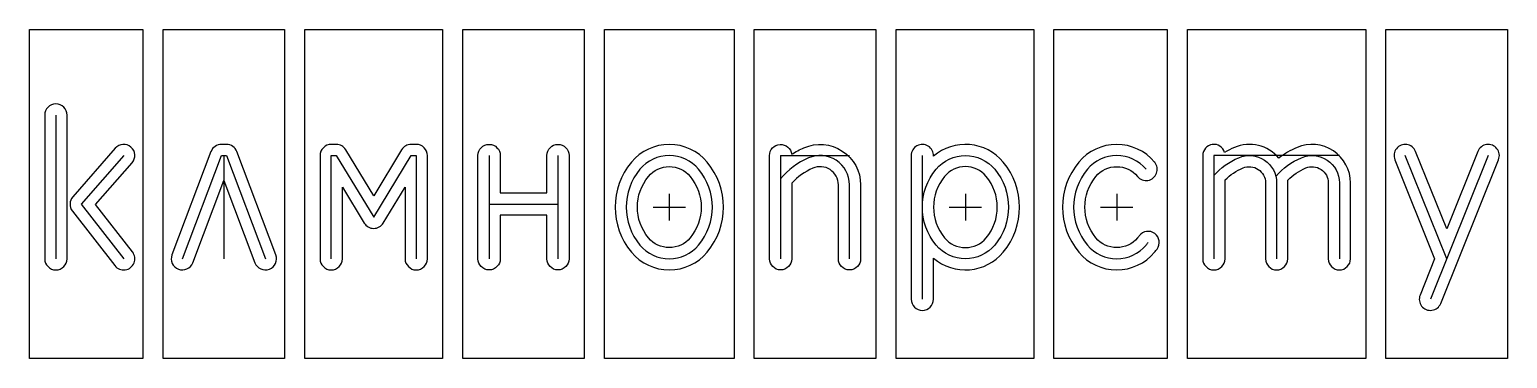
# Model space of a CAD drawing. Header units: millimetres. Extents: x 0 to 146, y 0 to 32.
import ezdxf

# ---------------------------------------------------------------- set-up
doc = ezdxf.new("R2010")
doc.units = ezdxf.units.MM

msp = doc.modelspace()

# ---------------------------------------------------------------- linework, layer by layer
for p, q in [((2.6, 24.05), (2.6, 9.85)), ((19.2, 20.05), (19.2, 9.85)), ((45.4, 20.05), (45.4, 9.85)), ((52.2, 20.05), (52.2, 9.85)), ((74.2, 20.05), (74.2, 9.85)), ((74.2, 20.05), (81, 20.05)), ((88.2, 5.85), (88.2, 20.05)), ((140, 9.85), (135.9, 20.05)), ((144.1, 20.05), (138.39, 5.85)), ((63.2, 16.28), (63.2, 13.62)), ((92.45, 16.28), (92.45, 13.62)), ((107.4, 16.28), (107.4, 13.62)), ((45.4, 15.25), (52.2, 15.25)), ((61.6, 14.95), (64.8, 14.95)), ((90.85, 14.95), (94.05, 14.95)), ((105.8, 14.95), (109, 14.95))]:
    msp.add_line(p, q)
for points in [[(0, 32.5), (11.2, 32.5), (11.2, 0), (0, 0)], [(13.2, 32.5), (25.2, 32.5), (25.2, 0), (13.2, 0)], [(27.2, 32.5), (40.8, 32.5), (40.8, 0), (27.2, 0)], [(42.8, 32.5), (54.8, 32.5), (54.8, 0), (42.8, 0)], [(56.8, 32.5), (69.6, 32.5), (69.6, 0), (56.8, 0)], [(71.6, 32.5), (83.6, 32.5), (83.6, 0), (71.6, 0)], [(85.6, 32.5), (99.2, 32.5), (99.2, 0), (85.6, 0)], [(101.2, 32.5), (112.4, 32.5), (112.4, 0), (101.2, 0)], [(114.4, 32.5), (132, 32.5), (132, 0), (114.4, 0)], [(134, 32.5), (146, 32.5), (146, 0), (134, 0)]]:
    msp.add_lwpolyline(points, close=True)
for points in [[(3.7, 24.05, 1), (1.5, 24.05), (1.5, 9.85, 1), (3.7, 9.85)], [(10.13, 19.33, 1), (8.47, 20.77), (4.27, 15.97, 0.359337), (4.23, 14.57), (8.43, 9.17, 1), (10.17, 10.53), (6.53, 15.21)], [(14.07, 10.24, 1), (16.13, 9.46), (19.2, 17.6), (22.27, 9.46, 1), (24.33, 10.24), (20.48, 20.44, 0.312044), (19.45, 21.15), (18.95, 21.15, 0.312044), (17.92, 20.44)], [(28.7, 9.85, 1), (30.9, 9.85), (30.9, 16.94), (33.06, 13.38, 0.56302), (34.94, 13.38), (37.1, 16.94), (37.1, 9.85, 1), (39.3, 9.85), (39.3, 20.05, 0.414214), (38.2, 21.15), (37.7, 21.15, 0.262162), (36.76, 20.62), (34, 16.07), (31.24, 20.62, 0.262162), (30.3, 21.15), (29.8, 21.15, 0.414214), (28.7, 20.05)], [(51.1, 20.05, -1), (53.3, 20.05), (53.3, 9.85, -1), (51.1, 9.85), (51.1, 14.15), (46.5, 14.15), (46.5, 9.85, -1), (44.3, 9.85), (44.3, 20.05, -1), (46.5, 20.05), (46.5, 16.35), (51.1, 16.35)], [(66.94, 19.4, 0.46875), (59.46, 19.4, 0.361702), (59.46, 10.5, 0.46875), (66.94, 10.5, 0.361702)], [(73.1, 20.05, -0.947119), (75.29, 20.17, -0.040328), (76.5, 20.82, -0.540575), (82.1, 17.15), (82.1, 9.85, -1), (79.9, 9.85), (79.9, 17.15, 0.540575), (77.38, 18.8, 0.102112), (75.3, 17.33), (75.3, 9.85, -1), (73.1, 9.85)], [(87.1, 5.85, 1), (89.3, 5.85), (89.3, 9.91, 0.41702), (96.19, 10.5, 0.361702), (96.19, 19.4, 0.417139), (89.3, 19.99, 1.026601), (87.1, 20.05)], [(109.62, 12.12, -0.014116), (109.45, 11.91, -0.468704), (105.35, 11.91, -0.361745), (105.35, 17.99, -0.468704), (109.45, 17.99, -0.00027), (109.45, 17.98, 1), (111.15, 19.39, 0.00027), (111.14, 19.4, 0.468704), (103.66, 19.4, 0.361745), (103.66, 10.5, 0.468704), (111.14, 10.5, 0.014116), (111.38, 10.81, 1)], [(118.06, 20.36, 0.866044), (115.9, 20.05), (115.9, 9.85, 1), (118.1, 9.85), (118.1, 17.64, -0.09452), (119.88, 18.82, -0.537149), (122.1, 17.35), (122.1, 9.85, 1), (124.3, 9.85), (124.3, 17.35, 0.018173), (124.29, 17.63, -0.095144), (126.08, 18.82, -0.537149), (128.3, 17.35), (128.3, 9.85, 1), (130.5, 9.85), (130.5, 17.35, 0.537149), (125.22, 20.85, 0.066452), (123.42, 19.79, 0.330297), (119.02, 20.85, 0.03417)], [(137.37, 6.26, 1), (139.41, 5.44), (145.12, 19.64, 1), (143.08, 20.46), (140, 12.8), (136.92, 20.46, 1), (134.88, 19.64), (138.81, 9.85)], [(60.3, 18.69, 0.361702), (60.3, 11.21, 0.46875), (66.1, 11.21, 0.361702), (66.1, 18.69, 0.46875)], [(89.55, 11.21, -0.361702), (89.55, 18.69, -0.46875), (95.35, 18.69, -0.361702), (95.35, 11.21, -0.46875)], [(65.25, 11.91, -0.46875), (61.15, 11.91, -0.361702), (61.15, 17.99, -0.46875), (65.25, 17.99, -0.361702)], [(90.4, 17.99, 0.361702), (90.4, 11.91, 0.46875), (94.5, 11.91, 0.361702), (94.5, 17.99, 0.46875)]]:
    msp.add_lwpolyline(points, format="xyb", close=True)
for points in [[(9.3, 20.05), (5.1, 15.25), (9.3, 9.85)], [(15.1, 9.85), (18.95, 20.05), (19.45, 20.05), (23.3, 9.85)], [(29.8, 9.85), (29.8, 20.05), (30.3, 20.05), (34, 13.95), (37.7, 20.05), (38.2, 20.05), (38.2, 9.85)], [(129.4, 20.05), (117, 20.05), (117, 9.85)]]:
    msp.add_lwpolyline(points)
for points in [[(81, 9.85), (81, 17.15, 0.540575), (76.94, 19.81, 0.117473), (74.2, 17.74)], [(110.3, 18.69, 0.00027), (110.3, 18.69, 0.468704), (104.5, 18.69, 0.361745), (104.5, 11.21, 0.468704), (110.3, 11.21, 0.014116), (110.5, 11.47)], [(117, 18.07, -0.112259), (119.45, 19.84, -0.537149), (123.2, 17.35), (123.2, 9.85)], [(123.12, 17.99, -0.116571), (125.65, 19.84, -0.537149), (129.4, 17.35), (129.4, 9.85)]]:
    msp.add_lwpolyline(points, format="xyb")

doc.saveas('drawing.dxf')
